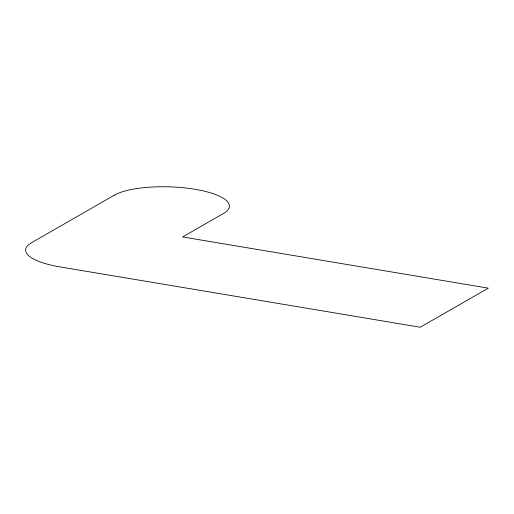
<?xml version="1.0" encoding="UTF-8"?>
<svg xmlns="http://www.w3.org/2000/svg" width="514" height="514" viewBox="0 0 514 514"><rect width="100%" height="100%" fill="white"/><g stroke="black" fill="none" stroke-linecap="round" stroke-linejoin="round"><path stroke-width="0.77" d="M114.281 195.198L31.56 242.717A60.568 17.508 1.8 0 0 59.971 266.894L420.24 327.251L488.3 288.155L182.618 236.948L223.455 213.483A60.568 17.508 1.8 0 0 218.829 195.892L213.94 193.945A60.568 17.508 1.8 0 0 172.164 186.948L164.242 186.749A60.568 17.508 1.8 0 0 114.281 195.198"/></g></svg>
